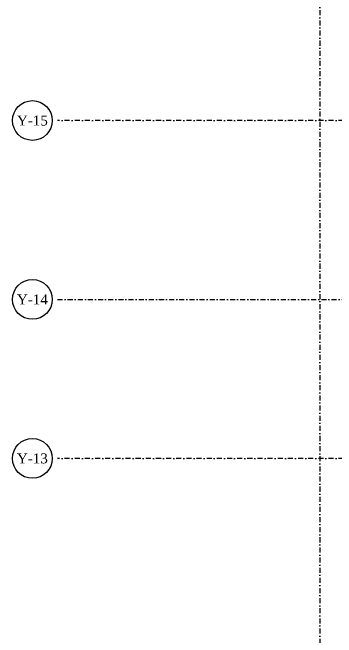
# Model space of a CAD drawing. Header units: inches. Extents: x -772 to 6765, y -813 to 4093.
# Drawn here: x -772 to 42, y 400 to 1972 of the extents above; entities that cross this region are included whole.
import ezdxf
from ezdxf.enums import TextEntityAlignment as Align

# ---------------------------------------------------------------- set-up
doc = ezdxf.new("R2010")
doc.units = ezdxf.units.IN
doc.header["$MEASUREMENT"] = 0
doc.linetypes.add('DASHDOT', pattern=[25.4, 12.7, -6.35, 0, -6.35])
for name, color, linetype in [('H_STR_Aks', 250, 'DASHDOT'), ('H_STR_AksCemberi', 106, 'Continuous'), ('H_STR_AksYazi', 91, 'Continuous')]:
    doc.layers.add(name, color=color, linetype=linetype)
doc.styles.add('HG', font='times.ttf')

# ---------------------------------------------------------------- blocks, each defined once
blk = doc.blocks.new('Not_Aks_Balon')
at = {"layer": 'H_STR_AksCemberi'}
blk.add_circle((0, 0), 50, dxfattribs=at)
at = {"layer": 'H_STR_AksYazi', "style": 'HG'}
blk.add_attdef('AKSNO', text='', height=25, dxfattribs=at).set_placement((0, 0), align=Align.MIDDLE_CENTER)

msp = doc.modelspace()

# ---------------------------------------------------------------- linework, layer by layer
at = {"layer": 'H_STR_Aks'}
for p, q in [((0, 4043), (0, -712.8)), ((6664.5, 1700), (-659.1, 1700)), ((-659.1, 1250), (6664.5, 1250)), ((6664.5, 850), (-659.1, 850))]:
    msp.add_line(p, q, dxfattribs=at)

# ---------------------------------------------------------------- block references
at = {"layer": 'H_STR_AksCemberi'}
for p, values in [((-722.1, 1700), {'AKSNO': 'Y-15'}), ((-722.1, 1250), {'AKSNO': 'Y-14'}), ((-722.1, 850), {'AKSNO': 'Y-13'})]:
    msp.add_blockref('Not_Aks_Balon', p, dxfattribs=at).add_auto_attribs(values)

doc.saveas('drawing.dxf')
